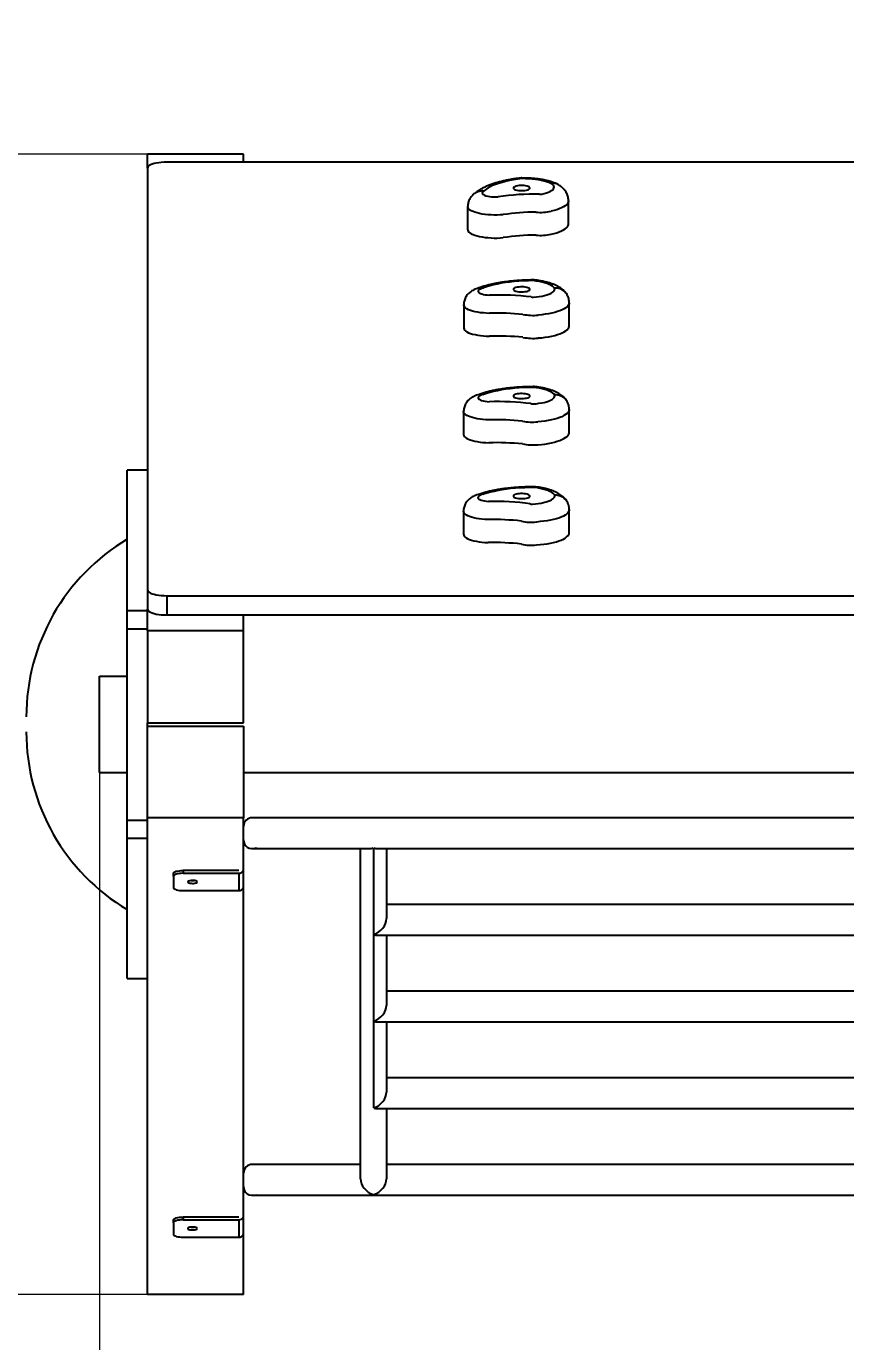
# Model space of a CAD drawing. Header units: millimetres. Extents: x -3174 to 2355, y -2665 to 2231.
# Drawn here: x -921 to -69, y -503 to 864 of the extents above; entities that cross this region are included whole.
import ezdxf

# ---------------------------------------------------------------- set-up
doc = ezdxf.new("R2010")
doc.units = ezdxf.units.MM
for name, color, linetype in [('DIKOM_ОБЪЕКТ', 7, 'Continuous'), ('DIKOM_РАЗМЕР_ЗОНА', 7, 'Continuous'), ('DIKOM_РАЗМЕР_ОБЪЕКТА', 7, 'Continuous')]:
    doc.layers.add(name, color=color, linetype=linetype)
doc.styles.add('style1', font='arial.ttf', dxfattribs={"width": 0.8})
doc.dimstyles.new('1-50', dxfattribs={"dimtxt": 300, "dimasz": 200, "dimexe": 100, "dimexo": 0, "dimgap": 100, "dimtad": 1, "dimdec": 0, "dimtxsty": 'style1', "dimcen": 0, "dimclrd": 7, "dimclre": 7, "dimadec": 1, "dimazin": 2, "dimtfac": 1, "dimtdec": 0, "dimtmove": 0, "dimatfit": 3, "dimfxl": 0, "dimlwd": 25, "dimlwe": 18, "dimarcsym": 0})

# ---------------------------------------------------------------- blocks, each defined once
blk = doc.blocks.new('*D0')
at = {"layer": 'Defpoints', "color": 0, "transparency": 16777216}
for p in [(-845.1, 88.5), (854.9, 88.5), (854.9, -992.9)]:
    blk.add_point(p, dxfattribs=at)
at = {"layer": 'DIKOM_РАЗМЕР_ОБЪЕКТА', "color": 7, "lineweight": 18, "transparency": 16777216}
for p, q in [((-845.1, 88.5), (-845.1, -1092.9)), ((854.9, 88.5), (854.9, -1092.9))]:
    blk.add_line(p, q, dxfattribs=at)
at = {"layer": 'DIKOM_РАЗМЕР_ОБЪЕКТА', "color": 7, "lineweight": 25, "transparency": 16777216}
blk.add_line((-645.1, -992.9), (654.9, -992.9), dxfattribs=at)
at = {"layer": 'DIKOM_РАЗМЕР_ОБЪЕКТА', "color": 7, "transparency": 16777216}
for points in [[(-645.1, -959.6), (-645.1, -1026.3), (-845.1, -992.9)], [(654.9, -959.6), (654.9, -1026.3), (854.9, -992.9)]]:
    blk.add_solid(points, dxfattribs=at)
at = {"layer": 'DIKOM_РАЗМЕР_ОБЪЕКТА', "color": 0, "transparency": 16777216, "insert": (4.9, -739.8), "char_height": 300, "attachment_point": 5, "style": 'style1'}
blk.add_mtext('1700', dxfattribs=at)
blk = doc.blocks.new('*D1')
at = {"layer": 'Defpoints', "color": 0, "transparency": 16777216}
for p in [(-1233.9, 731.1), (-795.1, 731.1), (-795.1, -454.1)]:
    blk.add_point(p, dxfattribs=at)
at = {"layer": 'DIKOM_РАЗМЕР_ОБЪЕКТА', "color": 7, "lineweight": 18, "transparency": 16777216}
for p, q in [((-795.1, 731.1), (-1333.9, 731.1)), ((-795.1, -454.1), (-1333.9, -454.1))]:
    blk.add_line(p, q, dxfattribs=at)
at = {"layer": 'DIKOM_РАЗМЕР_ОБЪЕКТА', "color": 7, "lineweight": 25, "transparency": 16777216}
blk.add_line((-1233.9, -254.1), (-1233.9, 531.1), dxfattribs=at)
at = {"layer": 'DIKOM_РАЗМЕР_ОБЪЕКТА', "color": 7, "transparency": 16777216}
for points in [[(-1267.2, 531.1), (-1200.5, 531.1), (-1233.9, 731.1)], [(-1267.2, -254.1), (-1200.5, -254.1), (-1233.9, -454.1)]]:
    blk.add_solid(points, dxfattribs=at)
at = {"layer": 'DIKOM_РАЗМЕР_ОБЪЕКТА', "color": 0, "transparency": 16777216, "insert": (-1487, 138.5), "char_height": 300, "attachment_point": 5, "rotation": 90, "style": 'style1'}
blk.add_mtext('1200', dxfattribs=at)
blk = doc.blocks.new('*D3')
at = {"layer": 'Defpoints', "color": 0, "transparency": 16777216}
for p in [(-2724.4, 2231.1), (1354.9, 2231.1), (1354.9, -1954.1)]:
    blk.add_point(p, dxfattribs=at)
at = {"layer": 'DIKOM_РАЗМЕР_ЗОНА', "color": 7, "lineweight": 18, "transparency": 16777216}
for p, q in [((1354.9, 2231.1), (-2824.4, 2231.1)), ((1354.9, -1954.1), (-2824.4, -1954.1))]:
    blk.add_line(p, q, dxfattribs=at)
at = {"layer": 'DIKOM_РАЗМЕР_ЗОНА', "color": 7, "lineweight": 25, "transparency": 16777216}
blk.add_line((-2724.4, -1754.1), (-2724.4, 2031.1), dxfattribs=at)
at = {"layer": 'DIKOM_РАЗМЕР_ЗОНА', "color": 7, "transparency": 16777216}
for points in [[(-2757.7, 2031.1), (-2691.1, 2031.1), (-2724.4, 2231.1)], [(-2757.7, -1754.1), (-2691.1, -1754.1), (-2724.4, -1954.1)]]:
    blk.add_solid(points, dxfattribs=at)
at = {"layer": 'DIKOM_РАЗМЕР_ЗОНА', "color": 0, "transparency": 16777216, "insert": (-2977.6, 138.5), "char_height": 300, "attachment_point": 5, "rotation": 90, "style": 'style1'}
blk.add_mtext('4200', dxfattribs=at)

msp = doc.modelspace()

# ---------------------------------------------------------------- linework, layer by layer
at = {"layer": 'DIKOM_ОБЪЕКТ'}
for p, q in [((-795.1, 716.7), (-795.1, 731.1)), ((-695.1, 731.1), (-795.1, 731.1)), ((-695.1, 722.7), (-695.1, 731.1)), ((-795.1, 716.7), (-795.1, 278.2)), ((784.9, 722.7), (-775.1, 722.7)), ((-462.2, 676.6), (-462.2, 652.7)), ((-357.4, 658.7), (-357.4, 682.5)), ((-466.3, 574.4), (-466.3, 550.6)), ((-356.6, 552.8), (-356.6, 576.6)), ((-356.6, 441.9), (-356.6, 465.7)), ((-466.4, 463.7), (-466.4, 439.8)), ((-795.1, 402.7), (-816.1, 402.7)), ((-816.1, 401.8), (-816.1, 402.7)), ((-816.1, 256.9), (-816.1, 401.8)), ((-466.5, 360), (-466.5, 336.1)), ((-356.6, 337.8), (-356.6, 361.7)), ((-795.1, 278.2), (-795.1, 258.2)), ((-775.1, 272.2), (784.9, 272.2)), ((-775.1, 272.2), (-775.1, 252.2)), ((-816.1, 237.9), (-816.1, 256.9)), ((-816.1, 256.9), (-795.1, 256.9)), ((-795.1, 235.6), (-795.1, 258.2)), ((-795.1, 256.9), (-795.1, 258.2)), ((-775.1, 252.2), (784.9, 252.2)), ((-695.1, 235.6), (-695.1, 252.2)), ((-816.1, 237.9), (-795.1, 237.9)), ((-816.1, 39.1), (-816.1, 237.9)), ((-795.1, 235.6), (-795.1, 140.2)), ((-695.1, 235.6), (-795.1, 235.6)), ((-695.1, 140.2), (-695.1, 235.6)), ((-845.1, 188.5), (-816.1, 188.5)), ((-845.1, 88.5), (-845.1, 188.5)), ((-795.1, 140.2), (-695.1, 140.2)), ((-795.1, 136.8), (-795.1, 140.2)), ((-795.1, 41.4), (-795.1, 136.8)), ((-795.1, 136.8), (-695.1, 136.8)), ((-695.1, 136.8), (-695.1, 41.4)), ((-845.1, 88.5), (-816.1, 88.5)), ((-695.1, 88.5), (704.9, 88.5)), ((-695.1, 41.4), (-795.1, 41.4)), ((-795.1, -454.1), (-795.1, 41.4)), ((-695.1, -454.1), (-695.1, 41.4)), ((695.8, 41.5), (-686, 41.5)), ((-816.1, 39.1), (-795.1, 39.1)), ((-816.1, 20.1), (-816.1, 39.1)), ((-816.1, 20.1), (-795.1, 20.1)), ((-816.1, -124.8), (-816.1, 20.1)), ((-795.1, -124.8), (-795.1, 20.1)), ((-686, 9.5), (-564.5, 9.5)), ((-682.1, 10.4), (-682.1, 10.1)), ((-573.6, -333.7), (-573.6, 9.5)), ((-559.6, -79.7), (-559.6, 10.1)), ((-555.7, 9.5), (565.5, 9.5)), ((-546.6, 9.5), (-546.6, -63.4)), ((-758.1, -13.3), (-758.1, -16.2)), ((-700.1, -13.3), (-758.1, -13.3)), ((-768.1, -19.2), (-768.1, -16.3)), ((-768.1, -19.2), (-768.1, -31.2)), ((-758.1, -16.2), (-700.1, -16.2)), ((-700.1, -16.2), (-700.1, -34.2)), ((-758.1, -34.2), (-700.1, -34.2)), ((556.4, -48.6), (-546.6, -48.6)), ((-559.6, -169.8), (-559.6, -80)), ((-555.7, -80.6), (565.5, -80.6)), ((-546.6, -80.6), (-546.6, -153.5)), ((-816.1, -125.7), (-816.1, -124.8)), ((-816.1, -125.7), (-795.1, -125.7)), ((556.4, -138.7), (-546.6, -138.7)), ((-559.6, -259.9), (-559.6, -170.1)), ((-555.7, -170.7), (565.5, -170.7)), ((-546.6, -170.7), (-546.6, -243.6)), ((556.4, -228.8), (-546.6, -228.8)), ((-555.7, -260.8), (565.5, -260.8)), ((-546.6, -260.8), (-546.6, -333.7)), ((-573.6, -318.9), (-686, -318.9)), ((556.4, -318.9), (-546.6, -318.9)), ((-686, -350.9), (695.8, -350.9)), ((-682.1, -350), (-682.1, -350.3)), ((-768.1, -379.4), (-768.1, -376.6)), ((-768.1, -379.4), (-768.1, -391.5)), ((-758.1, -373.6), (-758.1, -376.4)), ((-700.1, -373.6), (-758.1, -373.6)), ((-758.1, -376.4), (-700.1, -376.4)), ((-700.1, -376.4), (-700.1, -394.5)), ((-758.1, -394.5), (-700.1, -394.5)), ((-695.1, -454.1), (-795.1, -454.1))]:
    msp.add_line(p, q, dxfattribs=at)
at = {"layer": 'DIKOM_ОБЪЕКТ', "flags": 128}
for points in [[(-775.1, 722.7), (-777.9, 722.7), (-780.7, 722.5), (-783.4, 722.2), (-785.9, 721.8), (-788.2, 721.3), (-790.2, 720.6), (-791.9, 720), (-793.3, 719.2), (-794.3, 718.4), (-794.9, 717.6), (-795.1, 716.7)], [(-405.6, 705.7), (-410.1, 705.1), (-414.5, 704.4), (-418.7, 703.6), (-422.7, 702.7), (-426.5, 701.8), (-430, 700.7), (-433.3, 699.6), (-436.3, 698.4), (-438.9, 697.2), (-441.3, 695.8), (-443.4, 694.5), (-445.1, 693.1)], [(-413.4, 694.5), (-412.3, 694.1), (-411, 693.8), (-409.5, 693.5), (-407.8, 693.4), (-406.1, 693.3), (-404.3, 693.4), (-402.7, 693.5), (-401.2, 693.8), (-399.8, 694.1), (-398.8, 694.5), (-398, 695), (-397.6, 695.5), (-397.5, 696), (-397.8, 696.6), (-398.4, 697.1), (-399.3, 697.5), (-400.5, 697.9), (-401.9, 698.2), (-403.6, 698.4), (-405.3, 698.5), (-407, 698.5), (-408.7, 698.4), (-410.3, 698.2), (-411.8, 697.9), (-412.9, 697.5), (-413.9, 697), (-414.5, 696.6), (-414.7, 696), (-414.6, 695.5), (-414.2, 695), (-413.4, 694.5)], [(-375.6, 700.8), (-377.7, 701.7), (-380.1, 702.5), (-382.7, 703.2), (-385.5, 703.8), (-388.5, 704.4), (-391.7, 704.9), (-395.1, 705.2), (-398.5, 705.5), (-402, 705.6), (-405.6, 705.7)], [(-385.1, 689.6), (-382.6, 690.2), (-380.2, 690.9), (-378.1, 691.6), (-376.3, 692.4), (-374.9, 693.3), (-373.7, 694.2), (-372.9, 695.1), (-372.5, 696.1), (-372.4, 697.1), (-372.7, 698), (-373.3, 699), (-374.3, 699.9), (-375.6, 700.8)], [(-445.1, 693.1), (-446.1, 692.5), (-446.8, 691.8), (-447.1, 691.1), (-447.1, 690.4), (-446.6, 689.7), (-445.8, 689.1), (-444.7, 688.5), (-443.2, 688), (-441.4, 687.5), (-439.4, 687.1), (-437.3, 686.9), (-435, 686.7), (-432.7, 686.7), (-430.4, 686.8)], [(-425.2, 668.2), (-428.3, 668), (-431.5, 667.9), (-434.7, 667.9), (-437.9, 668), (-441.1, 668.2), (-444.1, 668.5), (-447, 668.9), (-449.8, 669.4), (-452.3, 670), (-454.6, 670.7), (-456.6, 671.5), (-458.4, 672.3), (-459.8, 673.1), (-460.9, 674.1), (-461.7, 675), (-462.1, 676), (-462.2, 676.6)], [(-357.4, 682.5), (-357.4, 681.9), (-357.8, 680.7), (-358.5, 679.6), (-359.5, 678.4), (-360.9, 677.3), (-362.6, 676.3), (-364.6, 675.2), (-367, 674.3), (-369.6, 673.4), (-372.4, 672.6), (-375.5, 671.8)], [(-375.5, 648), (-372.4, 648.7), (-369.6, 649.5), (-367, 650.4), (-364.6, 651.4), (-362.6, 652.4), (-360.9, 653.5), (-359.5, 654.6), (-358.5, 655.7), (-357.8, 656.9), (-357.4, 658.1), (-357.4, 658.7)], [(-462.2, 652.7), (-462.1, 652.1), (-461.7, 651.1), (-460.9, 650.2), (-459.8, 649.3), (-458.4, 648.4), (-456.6, 647.6), (-454.6, 646.9), (-452.3, 646.2), (-449.8, 645.6), (-447, 645.1), (-444.1, 644.7), (-441.1, 644.4), (-437.9, 644.1), (-434.7, 644), (-431.5, 644), (-428.3, 644.2), (-425.2, 644.4)], [(-445.9, 592.1), (-447.6, 591.6), (-449, 591), (-450.1, 590.4), (-450.9, 589.8), (-451.3, 589.1), (-451.3, 588.4), (-450.9, 587.7), (-450.1, 587), (-449, 586.4), (-447.6, 585.9), (-445.9, 585.4), (-443.9, 585), (-441.8, 584.8), (-439.6, 584.6)], [(-394.2, 599.7), (-399.1, 599.6), (-404, 599.4), (-408.9, 599.1), (-413.7, 598.7), (-418.3, 598.2), (-422.9, 597.6), (-427.2, 596.9), (-431.4, 596.1), (-435.4, 595.2), (-439.1, 594.2), (-442.7, 593.2), (-445.9, 592.1)], [(-414.6, 590.1), (-414, 589.6), (-413.2, 589.1), (-412.1, 588.7), (-410.7, 588.4), (-409.1, 588.2), (-407.4, 588), (-405.7, 588), (-404, 588.1), (-402.3, 588.3), (-400.8, 588.5), (-399.6, 588.9), (-398.6, 589.3), (-397.9, 589.8), (-397.5, 590.3), (-397.5, 590.8), (-397.9, 591.4), (-398.6, 591.8), (-399.6, 592.3), (-400.8, 592.6), (-402.3, 592.9), (-403.9, 593.1), (-405.7, 593.2), (-407.4, 593.1), (-409.1, 593), (-410.7, 592.8), (-412, 592.5), (-413.2, 592.1), (-414, 591.6), (-414.6, 591.1), (-414.7, 590.6), (-414.6, 590.1)], [(-371.8, 591.9), (-372.8, 593), (-374, 594), (-375.6, 594.9), (-377.5, 595.8), (-379.7, 596.7), (-382.2, 597.4), (-384.9, 598.1), (-387.8, 598.7), (-390.9, 599.3), (-394.2, 599.7)], [(-393.8, 582.5), (-390.7, 582.7), (-387.8, 583.1), (-384.9, 583.6), (-382.3, 584.2), (-379.9, 584.8), (-377.8, 585.6), (-375.9, 586.4), (-374.4, 587.2), (-373.2, 588.1), (-372.3, 589), (-371.8, 590), (-371.6, 591), (-371.8, 591.9)], [(-439.6, 565.7), (-442.8, 565.9), (-445.9, 566.1), (-448.9, 566.4), (-451.8, 566.9), (-454.5, 567.4), (-457, 568), (-459.2, 568.7), (-461.2, 569.5), (-462.9, 570.3), (-464.2, 571.2), (-465.3, 572.1), (-465.9, 573.1), (-466.3, 574), (-466.3, 574.4)], [(-356.6, 576.6), (-356.7, 576), (-357, 574.9), (-357.7, 573.7), (-358.8, 572.5), (-360.2, 571.4), (-361.9, 570.4), (-363.9, 569.3), (-366.2, 568.4), (-368.8, 567.5), (-371.6, 566.7), (-374.7, 565.9), (-378, 565.3), (-381.5, 564.7), (-385.1, 564.3), (-388.9, 563.9)], [(-466.3, 550.6), (-466.3, 550.2), (-465.9, 549.2), (-465.3, 548.3), (-464.2, 547.3), (-462.9, 546.5), (-461.2, 545.6), (-459.2, 544.9), (-457, 544.2), (-454.5, 543.6), (-451.8, 543), (-448.9, 542.6), (-445.9, 542.3), (-442.8, 542), (-439.6, 541.9)], [(-388.9, 540.1), (-385.1, 540.4), (-381.5, 540.9), (-378, 541.4), (-374.7, 542.1), (-371.6, 542.8), (-368.8, 543.7), (-366.2, 544.5), (-363.9, 545.5), (-361.9, 546.5), (-360.2, 547.6), (-358.8, 548.7), (-357.7, 549.8), (-357, 551), (-356.7, 552.2), (-356.6, 552.8)], [(-445.8, 481.4), (-447.6, 480.9), (-449, 480.3), (-450.1, 479.7), (-450.9, 479.1), (-451.3, 478.4), (-451.3, 477.7), (-451, 477), (-450.3, 476.4), (-449.2, 475.7), (-447.8, 475.2), (-446.1, 474.7), (-444.2, 474.3), (-442, 474), (-439.8, 473.9)], [(-393.8, 488.8), (-398.8, 488.7), (-403.7, 488.5), (-408.6, 488.3), (-413.3, 487.9), (-418, 487.4), (-422.6, 486.8), (-427, 486.1), (-431.2, 485.3), (-435.2, 484.5), (-439, 483.5), (-442.5, 482.5), (-445.8, 481.4)], [(-414.6, 479.2), (-414.1, 478.7), (-413.3, 478.3), (-412.1, 477.9), (-410.8, 477.5), (-409.2, 477.3), (-407.5, 477.2), (-405.8, 477.1), (-404.1, 477.2), (-402.4, 477.4), (-400.9, 477.7), (-399.6, 478), (-398.6, 478.4), (-397.9, 478.9), (-397.5, 479.4), (-397.5, 480), (-397.8, 480.5), (-398.5, 481), (-399.5, 481.4), (-400.7, 481.8), (-402.2, 482), (-403.8, 482.2), (-405.6, 482.3), (-407.3, 482.3), (-409, 482.2), (-410.6, 481.9), (-412, 481.6), (-413.1, 481.2), (-414, 480.8), (-414.5, 480.3), (-414.7, 479.8), (-414.6, 479.2)], [(-394.2, 471.6), (-391.1, 471.8), (-388.1, 472.2), (-385.2, 472.7), (-382.6, 473.2), (-380.2, 473.9), (-378, 474.6), (-376.1, 475.4), (-374.5, 476.2), (-373.3, 477.1), (-372.4, 478.1), (-371.8, 479), (-371.6, 480), (-371.8, 481)], [(-371.8, 481), (-372.7, 482), (-373.9, 483), (-375.5, 484), (-377.3, 484.9), (-379.5, 485.7), (-381.9, 486.5), (-384.6, 487.2), (-387.5, 487.8), (-390.6, 488.3), (-393.8, 488.8)], [(-356.6, 465.7), (-356.7, 465), (-357.1, 463.8), (-357.8, 462.7), (-358.9, 461.5), (-360.4, 460.4), (-362.1, 459.4), (-364.2, 458.3), (-366.5, 457.4), (-369.2, 456.5), (-372, 455.7), (-375.2, 455), (-378.5, 454.3), (-382, 453.8), (-385.6, 453.3), (-389.4, 453)], [(-440, 455), (-443.2, 455.2), (-446.3, 455.4), (-449.3, 455.8), (-452.2, 456.2), (-454.9, 456.7), (-457.3, 457.4), (-459.5, 458.1), (-461.5, 458.8), (-463.1, 459.7), (-464.4, 460.6), (-465.4, 461.5), (-466.1, 462.4), (-466.4, 463.4), (-466.4, 463.7)], [(-466.4, 439.8), (-466.4, 439.5), (-466.1, 438.6), (-465.4, 437.6), (-464.4, 436.7), (-463.1, 435.8), (-461.5, 435), (-459.5, 434.2), (-457.3, 433.5), (-454.9, 432.9), (-452.2, 432.4), (-449.3, 431.9), (-446.3, 431.6), (-443.2, 431.3), (-440, 431.2)], [(-389.4, 429.1), (-385.6, 429.5), (-382, 429.9), (-378.5, 430.5), (-375.2, 431.1), (-372, 431.9), (-369.2, 432.7), (-366.5, 433.5), (-364.2, 434.5), (-362.1, 435.5), (-360.4, 436.6), (-358.9, 437.7), (-357.8, 438.8), (-357.1, 440), (-356.7, 441.2), (-356.6, 441.9)], [(-392.9, 384.7), (-397.9, 384.6), (-402.8, 384.5), (-407.7, 384.3), (-412.5, 383.9), (-417.3, 383.5), (-421.9, 383), (-426.3, 382.3), (-430.6, 381.6), (-434.7, 380.7), (-438.6, 379.8), (-442.3, 378.8), (-445.7, 377.7)], [(-371.7, 376.7), (-372.5, 377.7), (-373.6, 378.7), (-375.1, 379.7), (-376.8, 380.6), (-378.9, 381.5), (-381.3, 382.3), (-383.9, 383), (-386.7, 383.6), (-389.7, 384.2), (-392.9, 384.7)], [(-445.7, 377.7), (-447.4, 377.3), (-448.9, 376.7), (-450.1, 376.1), (-451, 375.5), (-451.4, 374.8), (-451.5, 374.1), (-451.2, 373.4), (-450.6, 372.7), (-449.6, 372.1), (-448.2, 371.5), (-446.6, 371.1), (-444.7, 370.7), (-442.6, 370.4), (-440.4, 370.2)], [(-414.6, 375.3), (-414.2, 374.8), (-413.4, 374.3), (-412.3, 373.9), (-411, 373.6), (-409.4, 373.3), (-407.8, 373.2), (-406, 373.1), (-404.3, 373.2), (-402.6, 373.4), (-401.1, 373.6), (-399.8, 374), (-398.8, 374.4), (-398, 374.8), (-397.6, 375.4), (-397.5, 375.9), (-397.8, 376.4), (-398.4, 376.9), (-399.3, 377.3), (-400.5, 377.7), (-402, 378), (-403.6, 378.2), (-405.3, 378.3), (-407.1, 378.3), (-408.8, 378.2), (-410.4, 378), (-411.8, 377.7), (-413, 377.3), (-413.9, 376.8), (-414.5, 376.4), (-414.7, 375.8), (-414.6, 375.3)], [(-395, 367.5), (-391.8, 367.7), (-388.8, 368.1), (-385.9, 368.5), (-383.2, 369), (-380.7, 369.7), (-378.5, 370.4), (-376.5, 371.1), (-374.9, 372), (-373.5, 372.9), (-372.5, 373.8), (-371.9, 374.7), (-371.6, 375.7), (-371.7, 376.7)], [(-441, 351.3), (-444.2, 351.5), (-447.3, 351.8), (-450.3, 352.1), (-453.1, 352.6), (-455.7, 353.2), (-458.1, 353.8), (-460.2, 354.5), (-462.1, 355.3), (-463.6, 356.2), (-464.9, 357.1), (-465.8, 358), (-466.3, 359), (-466.5, 359.9), (-466.5, 360)], [(-356.6, 361.7), (-356.7, 360.6), (-357.3, 359.4), (-358.1, 358.2), (-359.3, 357.1), (-360.9, 356), (-362.7, 355), (-364.9, 354), (-367.3, 353), (-370, 352.2), (-373, 351.4), (-376.2, 350.7), (-379.6, 350.1), (-383.1, 349.6), (-386.8, 349.2), (-390.6, 348.8)], [(-466.5, 336.1), (-466.5, 336.1), (-466.3, 335.1), (-465.8, 334.2), (-464.9, 333.2), (-463.6, 332.3), (-462.1, 331.5), (-460.2, 330.7), (-458.1, 330), (-455.7, 329.3), (-453.1, 328.8), (-450.3, 328.3), (-447.3, 327.9), (-444.2, 327.6), (-441, 327.5)], [(-390.6, 325), (-386.8, 325.3), (-383.1, 325.7), (-379.6, 326.3), (-376.2, 326.9), (-373, 327.6), (-370, 328.3), (-367.3, 329.2), (-364.9, 330.1), (-362.7, 331.1), (-360.9, 332.2), (-359.3, 333.3), (-358.1, 334.4), (-357.3, 335.5), (-356.7, 336.7), (-356.6, 337.8)], [(-795.1, 278.2), (-794.9, 277.4), (-794.3, 276.6), (-793.3, 275.8), (-791.9, 275), (-790.2, 274.3), (-788.2, 273.7), (-785.9, 273.2), (-783.4, 272.8), (-780.7, 272.5), (-777.9, 272.3), (-775.1, 272.2)], [(-795.1, 258.2), (-794.9, 257.4), (-794.3, 256.5), (-793.3, 255.7), (-791.9, 255), (-790.2, 254.3), (-788.2, 253.7), (-785.9, 253.2), (-783.4, 252.8), (-780.7, 252.5), (-777.9, 252.3), (-775.1, 252.2)], [(-768.1, -16.3), (-767.9, -15.8), (-767.3, -15.2), (-766.4, -14.7), (-765.2, -14.2), (-763.6, -13.9), (-761.9, -13.6), (-760, -13.4), (-758.1, -13.3)], [(-758.1, -16.2), (-760, -16.3), (-761.9, -16.4), (-763.6, -16.7), (-765.2, -17.1), (-766.4, -17.5), (-767.3, -18.1), (-767.9, -18.6), (-768.1, -19.2)], [(-743.1, -25.2), (-743.3, -24.8), (-743.8, -24.4), (-744.7, -24.1), (-745.8, -23.9), (-747.1, -23.7), (-748.4, -23.7), (-749.8, -23.8), (-751, -24), (-752, -24.3), (-752.7, -24.6), (-753, -25), (-753, -25.4), (-752.7, -25.8), (-752, -26.2), (-751, -26.4), (-749.8, -26.6), (-748.4, -26.7), (-747.1, -26.7), (-745.8, -26.5), (-744.7, -26.3), (-743.8, -26), (-743.3, -25.6), (-743.1, -25.2)], [(-768.1, -31.2), (-767.9, -31.8), (-767.3, -32.4), (-766.4, -32.9), (-765.2, -33.3), (-763.6, -33.7), (-761.9, -34), (-760, -34.2), (-758.1, -34.2)], [(-768.1, -376.6), (-767.9, -376), (-767.3, -375.4), (-766.4, -374.9), (-765.2, -374.5), (-763.6, -374.1), (-761.9, -373.8), (-760, -373.6), (-758.1, -373.6)], [(-758.1, -376.4), (-760, -376.5), (-761.9, -376.7), (-763.6, -376.9), (-765.2, -377.3), (-766.4, -377.8), (-767.3, -378.3), (-767.9, -378.9), (-768.1, -379.4)], [(-768.1, -391.5), (-767.9, -392), (-767.3, -392.6), (-766.4, -393.1), (-765.2, -393.6), (-763.6, -394), (-761.9, -394.2), (-760, -394.4), (-758.1, -394.5)], [(-743.1, -385.5), (-743.3, -385), (-743.8, -384.7), (-744.7, -384.4), (-745.8, -384.1), (-747.1, -384), (-748.4, -384), (-749.8, -384), (-751, -384.2), (-752, -384.5), (-752.7, -384.9), (-753, -385.2), (-753, -385.7), (-752.7, -386), (-752, -386.4), (-751, -386.7), (-749.8, -386.9), (-748.4, -386.9), (-747.1, -386.9), (-745.8, -386.8), (-744.7, -386.5), (-743.8, -386.2), (-743.3, -385.9), (-743.1, -385.5)]]:
    msp.add_lwpolyline(points, dxfattribs=at)
at = {"layer": 'DIKOM_ОБЪЕКТ'}
for centre, radius, start, end in [((-389.7, 402.1), 287.6, 89.5795, 98.1487), ((-386.3, 692.8), 3.35, 247.8344, 289.8056), ((-389.9, 433.9), 237, 90.32, 98.5543), ((-386.3, 718.5), 47.9, 264.1314, 283.0793), ((-389.9, 410), 237, 90.3203, 98.554), ((-386.3, 694.6), 47.9, 264.1304, 283.0804), ((-430.3, 285), 299.7, 83.4452, 91.7805), ((-394.6, 584.9), 2.54, 236.4912, 287.9228), ((-430.3, 311), 254.9, 84.2436, 92.0856), ((-394.6, 612.8), 49.2, 258.0616, 276.6583), ((-430.3, 287.2), 254.9, 84.2436, 92.0857), ((-394.6, 588.9), 49.2, 258.0615, 276.6581), ((-431.6, 175.7), 298.3, 83.2187, 91.5811), ((-395, 474), 2.5, 235.9215, 287.9956), ((-431.7, 201.2), 253.9, 84.0224, 91.8843), ((-394.9, 501.6), 48.9, 257.8136, 276.4788), ((-431.7, 177.4), 253.9, 84.0224, 91.8843), ((-394.9, 477.8), 48.9, 257.8134, 276.479), ((-434.7, 75.8), 294.4, 82.6661, 91.1032), ((-395.7, 369.8), 2.4, 234.4808, 288.216), ((-434.9, 100.2), 251.2, 83.4833, 91.4016), ((-395.7, 396.8), 48.2, 257.2017, 276.0554), ((-706.1, 146.3), 215, 120.7723, 180), ((-434.9, 76.3), 251.2, 83.4832, 91.4017), ((-395.7, 372.9), 48.2, 257.2017, 276.0554), ((-706.1, 130.7), 215, 180, 239.2277), ((-700, -11.2), 5.01, 269.3443, 334.6197), ((-748.1, -7.6), 16.2, 264.6314, 275.3686), ((-700, -29.2), 5.01, 269.3443, 334.6197), ((-700, -371.4), 5.01, 269.3457, 334.618), ((-748.1, -367.9), 16.2, 264.6314, 275.3686), ((-700, -389.5), 5.01, 269.3435, 334.6202)]:
    msp.add_arc(centre, radius, start, end, dxfattribs=at)
for centre, major_axis, start_param, end_param in [((-682.1, 28.5), (10.5, -10.5), 2.508709, 3.774476), ((-682.1, 22.5), (10.5, 10.5), 2.508709, 4.079506), ((-560.6, 22.5), (10.5, 10.5), 3.774476, 4.079506), ((-559.6, 22.5), (10.5, -10.5), 5.345272, 5.650302), ((-559.6, -67.3), (10.5, 10.5), 4.079506, 5.650302), ((-559.6, -67.6), (10.5, -10.5), 5.345272, 5.650302), ((-559.6, -157.4), (10.5, 10.5), 4.079506, 5.650302), ((-559.6, -157.7), (10.5, -10.5), 5.345272, 5.650302), ((-559.6, -247.5), (10.5, 10.5), 4.079506, 5.650302), ((-559.6, -247.8), (-10.5, 10.5), 2.20368, 2.508709), ((-682.1, -331.9), (10.5, -10.5), 2.508709, 3.774476), ((-560.6, -337.6), (10.5, -10.5), 3.774476, 5.345272), ((-559.6, -337.6), (10.5, 10.5), 4.079506, 5.650302), ((-682.1, -337.9), (10.5, 10.5), 2.508709, 4.079506)]:
    msp.add_ellipse(centre, major_axis=major_axis, ratio=0.73354, start_param=start_param, end_param=end_param, dxfattribs=at)
for points, knots in [([(-406.5, 706.4), (-406.7, 706.3), (-408.5, 706.1), (-411.8, 705.7), (-416.3, 705), (-420.7, 704.2), (-425, 703.3), (-429.1, 702.3), (-433.1, 701.2), (-437, 699.9), (-440.7, 698.5), (-444.3, 697), (-447.7, 695.2), (-450.8, 693.3), (-452.8, 691.9), (-453.7, 691.1), (-453.9, 691)], [0, 0, 0, 0, 0.011218, 0.088804, 0.166709, 0.245097, 0.3241, 0.403882, 0.484648, 0.566659, 0.650226, 0.73568, 0.823224, 0.912476, 0.988998, 1, 1, 1, 1]), ([(-369.1, 700), (-369.4, 700.2), (-370.8, 700.8), (-373.4, 701.8), (-376.7, 702.9), (-380.1, 703.7), (-383.7, 704.5), (-387.2, 705.1), (-390.9, 705.6), (-394.5, 705.9), (-398.3, 706.2), (-402, 706.3), (-404.8, 706.4), (-406.2, 706.4), (-406.4, 706.4)], [0, 0, 0, 0, 0.038987, 0.142941, 0.245643, 0.34498, 0.44103, 0.534577, 0.626329, 0.716822, 0.806454, 0.895536, 0.984321, 1, 1, 1, 1]), ([(-406.4, 706.3), (-406.4, 706.3), (-406.1, 706.4), (-405.8, 706), (-405.6, 705.7), (-405.6, 705.7)], [0, 0, 0, 0, 0.232289, 0.991216, 1, 1, 1, 1]), ([(-368.4, 699.6), (-368.5, 699.7), (-369.2, 700.2), (-370.7, 700.6), (-372.9, 701.1), (-374.6, 701), (-375.6, 700.8), (-375.6, 700.8)], [0, 0, 0, 0, 0.052858, 0.334378, 0.624045, 0.991075, 1, 1, 1, 1]), ([(-357.4, 682.5), (-357.4, 683.1), (-357.4, 684.4), (-357.8, 686.5), (-358.4, 688.7), (-359.3, 690.7), (-360.5, 692.6), (-361.8, 694.4), (-363.3, 696), (-365, 697.4), (-366.7, 698.7), (-367.9, 699.3), (-368.4, 699.6)], [0, 0, 0, 0, 0.075231, 0.17763, 0.278411, 0.378432, 0.478662, 0.580268, 0.684783, 0.794283, 0.9116, 1, 1, 1, 1]), ([(-452.6, 691.8), (-452.7, 691.7), (-453.5, 691.3), (-454.8, 690.5), (-456.5, 689.1), (-458, 687.6), (-459.3, 685.9), (-460.4, 684.1), (-461.3, 682.1), (-461.9, 679.9), (-462.2, 678.1), (-462.1, 676.9), (-462.1, 676.6)], [0, 0, 0, 0, 0.021925, 0.145926, 0.263252, 0.377322, 0.489651, 0.601036, 0.711908, 0.822519, 0.944892, 1, 1, 1, 1]), ([(-452.6, 691.8), (-452.5, 691.8), (-451.9, 692.3), (-450.4, 692.8), (-447.9, 693.3), (-446.1, 693.2), (-445.1, 693.1), (-445.1, 693.1)], [0, 0, 0, 0, 0.027875, 0.314783, 0.609944, 0.994162, 1, 1, 1, 1]), ([(-449.9, 592.2), (-450.1, 592.2), (-451.3, 591.9), (-453.2, 591.3), (-455.6, 590.2), (-457.7, 589.1), (-459.5, 587.9), (-461.2, 586.5), (-462.6, 584.9), (-463.9, 583.1), (-464.9, 581.2), (-465.6, 579.2), (-466.1, 577.1), (-466.3, 575.5), (-466.3, 574.5), (-466.3, 574.4)], [0, 0, 0, 0, 0.020234, 0.140031, 0.245132, 0.337418, 0.423147, 0.505381, 0.585748, 0.665115, 0.743937, 0.822466, 0.900854, 0.986688, 1, 1, 1, 1]), ([(-393.4, 600.4), (-393.6, 600.4), (-395.5, 600.4), (-399, 600.3), (-403.9, 600.1), (-408.7, 599.9), (-413.5, 599.5), (-418.3, 599), (-422.9, 598.5), (-427.5, 597.8), (-431.9, 597), (-436.2, 596.1), (-440.4, 595.2), (-444.4, 594.1), (-447.7, 593.1), (-449.5, 592.4), (-450.2, 592.1)], [0, 0, 0, 0, 0.0105, 0.087842, 0.165222, 0.242681, 0.320278, 0.398074, 0.476143, 0.554568, 0.63345, 0.712914, 0.793114, 0.874246, 0.956557, 1, 1, 1, 1]), ([(-449.9, 592.2), (-449.4, 592.3), (-448.1, 592.5), (-446.7, 592.3), (-445.9, 592.1), (-445.9, 592.1)], [0, 0, 0, 0, 0.420996, 0.991334, 1, 1, 1, 1]), ([(-393.4, 600.3), (-393.5, 600.3), (-393.7, 600.4), (-394, 600), (-394.2, 599.7), (-394.2, 599.7)], [0, 0, 0, 0, 0.23272, 0.991224, 1, 1, 1, 1]), ([(-359.4, 586), (-359.8, 586.5), (-360.6, 587.7), (-362.1, 589.3), (-363.8, 590.8), (-365.9, 592.3), (-368.2, 593.7), (-370.9, 595), (-373.9, 596.2), (-377.2, 597.3), (-380.6, 598.2), (-384.1, 599), (-387.7, 599.6), (-390.8, 600.1), (-392.7, 600.3), (-393.4, 600.4)], [0, 0, 0, 0, 0.051506, 0.113321, 0.178688, 0.249137, 0.32662, 0.412607, 0.505933, 0.600883, 0.69294, 0.781865, 0.86835, 0.953073, 1, 1, 1, 1]), ([(-358.3, 583.9), (-358.5, 584.4), (-359, 585.5), (-360.2, 587.2), (-361.9, 588.9), (-363.9, 590.2), (-366.2, 591.2), (-368.8, 591.9), (-370.7, 592), (-371.8, 592), (-371.8, 591.9)], [0, 0, 0, 0, 0.085804, 0.232212, 0.374524, 0.520957, 0.663342, 0.809851, 0.995487, 1, 1, 1, 1]), ([(-356.7, 576.6), (-356.7, 576.9), (-356.6, 578), (-356.9, 579.9), (-357.4, 582), (-358, 583.3), (-358.2, 583.9)], [0, 0, 0, 0, 0.125772, 0.432588, 0.733842, 1, 1, 1, 1]), ([(-449.8, 481.5), (-450, 481.5), (-451.1, 481.2), (-453.1, 480.6), (-455.5, 479.6), (-457.6, 478.5), (-459.5, 477.2), (-461.1, 475.8), (-462.6, 474.3), (-463.8, 472.5), (-464.9, 470.7), (-465.7, 468.7), (-466.2, 466.5), (-466.4, 464.8), (-466.4, 463.9), (-466.4, 463.7)], [0, 0, 0, 0, 0.020148, 0.137946, 0.243497, 0.335757, 0.421142, 0.502875, 0.582655, 0.66139, 0.739558, 0.817418, 0.895128, 0.980437, 1, 1, 1, 1]), ([(-393, 489.5), (-393.2, 489.5), (-395.1, 489.5), (-398.6, 489.4), (-403.5, 489.3), (-408.3, 489), (-413.1, 488.7), (-417.9, 488.2), (-422.5, 487.7), (-427.1, 487), (-431.6, 486.3), (-435.9, 485.4), (-440.1, 484.4), (-444.1, 483.4), (-447.5, 482.4), (-449.4, 481.7), (-450, 481.5)], [0, 0, 0, 0, 0.010499, 0.087834, 0.165202, 0.242639, 0.320201, 0.397953, 0.475963, 0.554312, 0.6331, 0.712445, 0.792496, 0.873442, 0.955517, 1, 1, 1, 1]), ([(-449.8, 481.5), (-449.3, 481.6), (-448, 481.8), (-446.6, 481.6), (-445.8, 481.4), (-445.8, 481.4)], [0, 0, 0, 0, 0.415613, 0.991254, 1, 1, 1, 1]), ([(-393, 489.4), (-393.1, 489.4), (-393.3, 489.5), (-393.6, 489.1), (-393.8, 488.8), (-393.8, 488.8)], [0, 0, 0, 0, 0.232726, 0.99122, 1, 1, 1, 1]), ([(-359.1, 474.6), (-359.5, 475.2), (-360.3, 476.4), (-361.7, 478), (-363.4, 479.6), (-365.4, 481.1), (-367.6, 482.5), (-370.2, 483.8), (-373.1, 485.1), (-376.4, 486.2), (-379.8, 487.2), (-383.3, 488), (-386.8, 488.7), (-390, 489.1), (-392.1, 489.4), (-392.9, 489.5)], [0, 0, 0, 0, 0.052223, 0.113025, 0.177077, 0.245744, 0.320926, 0.404345, 0.495739, 0.590553, 0.682935, 0.772107, 0.858669, 0.943327, 1, 1, 1, 1]), ([(-358, 472.5), (-358.2, 473.1), (-358.8, 474.4), (-360.1, 476.2), (-361.9, 477.9), (-363.9, 479.2), (-366.1, 480.2), (-368.7, 480.9), (-370.7, 481), (-371.8, 481), (-371.8, 481)], [0, 0, 0, 0, 0.110458, 0.252917, 0.39139, 0.533875, 0.67242, 0.814979, 0.995607, 1, 1, 1, 1]), ([(-356.6, 465.7), (-356.6, 466), (-356.6, 467), (-356.8, 468.7), (-357.3, 470.8), (-357.8, 472), (-358, 472.5)], [0, 0, 0, 0, 0.096938, 0.432428, 0.761595, 1, 1, 1, 1]), ([(-392, 385.3), (-392.2, 385.3), (-394.1, 385.4), (-397.6, 385.4), (-402.5, 385.3), (-407.4, 385), (-412.2, 384.7), (-417, 384.3), (-421.7, 383.8), (-426.3, 383.2), (-430.8, 382.5), (-435.1, 381.7), (-439.4, 380.8), (-443.5, 379.7), (-446.9, 378.8), (-448.9, 378.1), (-449.6, 377.9)], [0, 0, 0, 0, 0.010505, 0.08783, 0.165174, 0.242564, 0.320054, 0.397705, 0.475584, 0.553765, 0.632342, 0.71142, 0.791136, 0.871661, 0.953207, 1, 1, 1, 1]), ([(-392, 385.3), (-392.1, 385.3), (-392.4, 385.4), (-392.7, 385), (-392.9, 384.7), (-392.9, 384.7)], [0, 0, 0, 0, 0.233192, 0.991229, 1, 1, 1, 1]), ([(-358.9, 370.1), (-359.1, 370.4), (-359.7, 371.5), (-360.9, 373), (-362.4, 374.6), (-364.2, 376.2), (-366.3, 377.6), (-368.7, 379), (-371.4, 380.4), (-374.5, 381.6), (-377.8, 382.6), (-381.2, 383.5), (-384.7, 384.3), (-388.3, 384.9), (-390.7, 385.2), (-391.9, 385.3)], [0, 0, 0, 0, 0.0324, 0.09236, 0.154944, 0.22117, 0.292774, 0.371709, 0.459242, 0.553625, 0.648649, 0.740599, 0.829485, 0.916025, 1, 1, 1, 1]), ([(-449.4, 377.9), (-449.6, 377.9), (-450.7, 377.6), (-452.7, 377), (-455.2, 376.1), (-457.4, 375), (-459.3, 373.8), (-461, 372.4), (-462.5, 370.9), (-463.8, 369.2), (-464.8, 367.3), (-465.7, 365.4), (-466.3, 363.2), (-466.5, 361.4), (-466.5, 360.3), (-466.5, 360)], [0, 0, 0, 0, 0.019936, 0.133165, 0.239548, 0.331923, 0.416592, 0.497206, 0.575652, 0.652937, 0.729595, 0.80591, 0.882052, 0.966153, 1, 1, 1, 1]), ([(-449.4, 377.9), (-448.9, 378), (-447.7, 378.2), (-446.4, 378), (-445.7, 377.7), (-445.7, 377.7)], [0, 0, 0, 0, 0.403011, 0.991069, 1, 1, 1, 1]), ([(-357.4, 367), (-357.5, 367.2), (-357.7, 368.2), (-358.6, 369.8), (-360, 371.8), (-361.7, 373.5), (-363.7, 374.8), (-366, 375.9), (-368.6, 376.6), (-370.5, 376.7), (-371.6, 376.7), (-371.7, 376.7)], [0, 0, 0, 0, 0.037182, 0.166851, 0.30028, 0.429974, 0.563426, 0.693188, 0.82671, 0.995887, 1, 1, 1, 1]), ([(-356.6, 361.7), (-356.6, 362.5), (-356.7, 364), (-357, 365.8), (-357.3, 366.8), (-357.4, 367)], [0, 0, 0, 0, 0.43546, 0.86446, 1, 1, 1, 1])]:
    msp.add_open_spline(points, degree=3, knots=knots, dxfattribs=at)

# ---------------------------------------------------------------- dimensions: what is measured, and where the dimension line sits
at = {"layer": 'DIKOM_РАЗМЕР_ЗОНА'}
dim = msp.add_linear_dim(base=(-2724.4, 2231.1), p1=(1354.9, -1954.1), p2=(1354.9, 2231.1), angle=90, text='4200', dimstyle='1-50', dxfattribs=at)
dim.commit()
dim.dimension.update_dxf_attribs({"geometry": '*D3', "text_midpoint": (-2724.4, 138.5), "dimtype": 160})
at = {"layer": 'DIKOM_РАЗМЕР_ОБЪЕКТА'}
dim = msp.add_linear_dim(base=(-1233.9, 731.1), p1=(-795.1, -454.1), p2=(-795.1, 731.1), angle=90, text='1200', dimstyle='1-50', dxfattribs=at)
dim.commit()
dim.dimension.update_dxf_attribs({"geometry": '*D1', "text_midpoint": (-1233.9, 138.5), "dimtype": 160})
dim = msp.add_linear_dim(base=(854.9, -992.9), p1=(-845.1, 88.5), p2=(854.9, 88.5), dimstyle='1-50', dxfattribs=at)
dim.commit()
dim.dimension.update_dxf_attribs({"geometry": '*D0', "text_midpoint": (4.9, -992.9), "dimtype": 160})

doc.saveas('drawing.dxf')
